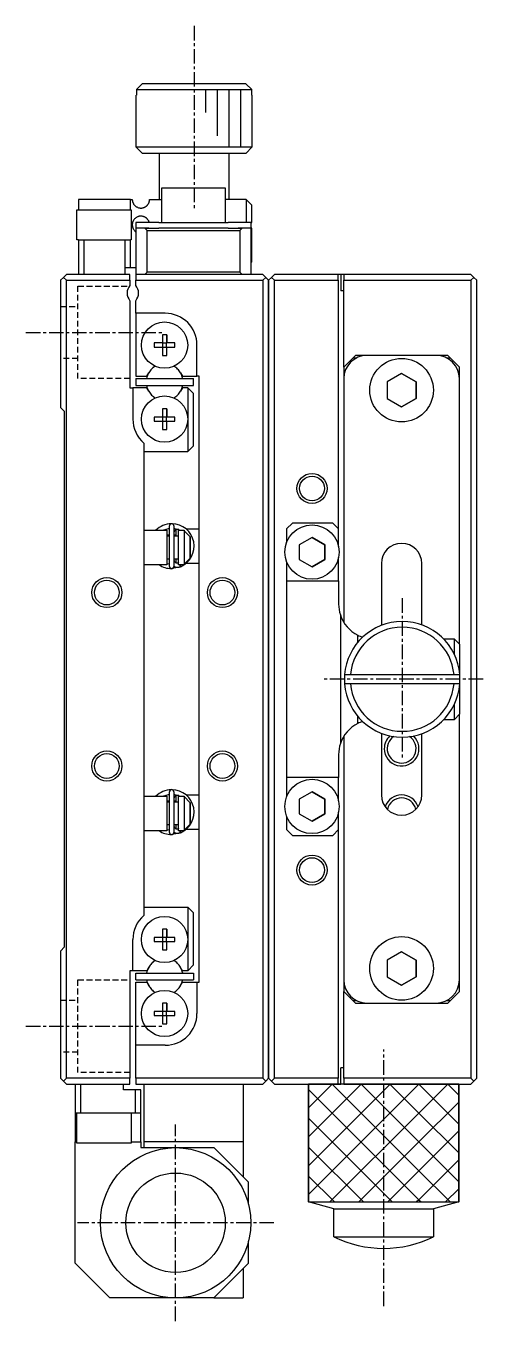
# Model space of a CAD drawing. Extents: x 10 to 479, y 10 to 256.
# Drawn here: x 222 to 261.5, y 90.5 to 202.5 of the extents above; entities that cross this region are included whole.
import ezdxf

# ---------------------------------------------------------------- set-up
doc = ezdxf.new("R2010")
doc.units = 0
doc.linetypes.add('CENTER', pattern=[2, 1.25, -0.25, 0.25, -0.25])
doc.linetypes.add('DASHED', pattern=[0.75, 0.5, -0.25])
doc.layers.get('0').update_dxf_attribs({"linetype": 'CONTINUOUS'})
doc.layers.add('CENTER', color=1, linetype='CENTER')

msp = doc.modelspace()

# ---------------------------------------------------------------- linework, layer by layer
at = {"color": 7, "linetype": 'CONTINUOUS'}
for p, q in [((232.03, 197.5), (231.53, 197)), ((240.99, 197.5), (232.03, 197.5)), ((241.49, 197), (240.99, 197.5)), ((231.53, 196.5), (231.51, 196.5)), ((231.51, 192), (231.51, 196.5)), ((231.53, 197), (241.49, 197)), ((231.53, 197), (231.53, 196.5)), ((241.49, 196.5), (241.49, 197)), ((241.51, 196.5), (241.49, 196.5)), ((241.51, 196.5), (241.51, 192)), ((241.51, 192), (231.51, 192)), ((232.01, 191.5), (231.51, 192)), ((241.51, 192), (241.01, 191.5)), ((232.01, 191.5), (241.01, 191.5)), ((233.51, 187.5), (233.51, 191.5)), ((239.51, 191.5), (239.51, 187.5)), ((233.71, 188.5), (239.21, 188.5)), ((233.71, 185.5), (233.71, 188.5)), ((239.21, 188.5), (239.21, 185.5)), ((231.01, 187.5), (226.51, 187.5)), ((226.51, 187.5), (226.51, 186.6)), ((231.01, 187.5), (231.16, 187.5)), ((231.01, 186.6), (231.01, 187.5)), ((231.16, 187.5), (231.16, 187.49)), ((231.16, 187.49), (231.16, 187.48)), ((231.16, 187.48), (231.16, 187.46)), ((231.16, 187.46), (231.16, 187.45)), ((231.16, 187.45), (231.16, 187.44)), ((231.16, 187.44), (231.16, 187.43)), ((231.16, 187.43), (231.16, 187.42)), ((231.16, 187.42), (231.17, 187.41)), ((231.17, 187.41), (231.17, 187.39)), ((231.17, 187.39), (231.17, 187.37)), ((231.17, 187.37), (231.18, 187.35)), ((231.18, 187.35), (231.18, 187.33)), ((231.18, 187.33), (231.18, 187.31)), ((231.18, 187.31), (231.19, 187.3)), ((231.19, 187.3), (231.19, 187.27)), ((231.19, 187.27), (231.2, 187.25)), ((231.2, 187.25), (231.21, 187.22)), ((231.21, 187.22), (231.23, 187.19)), ((231.23, 187.19), (231.24, 187.17)), ((231.24, 187.17), (231.26, 187.13)), ((231.26, 187.13), (231.28, 187.09)), ((231.28, 187.09), (231.31, 187.05)), ((231.31, 187.05), (231.34, 187.01)), ((232.49, 187.02), (232.5, 187.04)), ((232.5, 187.04), (232.52, 187.07)), ((232.52, 187.07), (232.54, 187.1)), ((232.54, 187.1), (232.55, 187.11)), ((232.55, 187.11), (232.56, 187.13)), ((232.56, 187.13), (232.58, 187.15)), ((232.58, 187.15), (232.59, 187.18)), ((232.59, 187.18), (232.6, 187.21)), ((232.6, 187.21), (232.61, 187.23)), ((232.61, 187.23), (232.62, 187.25)), ((232.62, 187.25), (232.63, 187.28)), ((232.63, 187.31), (232.64, 187.33)), ((232.63, 187.28), (232.63, 187.31)), ((232.64, 187.33), (232.65, 187.36)), ((232.65, 187.4), (232.66, 187.43)), ((232.65, 187.36), (232.65, 187.4)), ((232.66, 187.5), (233.71, 187.5)), ((232.66, 187.47), (232.66, 187.5)), ((232.66, 187.43), (232.66, 187.47)), ((241.01, 187.5), (239.21, 187.5)), ((241.01, 187.5), (241.51, 187)), ((241.01, 187.5), (241.01, 185.5)), ((226.36, 186.6), (231.06, 186.6)), ((226.36, 184), (226.36, 186.6)), ((231.06, 186.6), (231.06, 184)), ((231.34, 187.01), (231.37, 186.98)), ((231.37, 186.98), (231.4, 186.95)), ((231.4, 186.95), (231.44, 186.92)), ((231.44, 186.92), (231.47, 186.89)), ((231.47, 186.89), (231.51, 186.86)), ((231.52, 185.94), (231.47, 185.91)), ((231.51, 186.86), (231.55, 186.84)), ((231.56, 185.96), (231.52, 185.94)), ((231.55, 186.84), (231.6, 186.82)), ((231.61, 185.99), (231.56, 185.96)), ((231.6, 186.82), (231.64, 186.8)), ((231.64, 186), (231.61, 185.99)), ((231.64, 186.8), (231.69, 186.78)), ((231.68, 186.01), (231.64, 186)), ((231.72, 186.03), (231.68, 186.01)), ((231.69, 186.78), (231.74, 186.77)), ((231.76, 186.04), (231.72, 186.03)), ((231.74, 186.77), (231.78, 186.76)), ((231.8, 186.04), (231.76, 186.04)), ((231.78, 186.76), (231.81, 186.76)), ((231.84, 186.05), (231.8, 186.04)), ((231.81, 186.76), (231.85, 186.75)), ((231.89, 186.05), (231.84, 186.05)), ((231.85, 186.75), (231.88, 186.75)), ((231.88, 186.75), (231.91, 186.75)), ((231.93, 186.05), (231.89, 186.05)), ((231.91, 186.75), (231.95, 186.75)), ((231.96, 186.05), (231.93, 186.05)), ((231.95, 186.75), (231.99, 186.75)), ((232, 186.04), (231.96, 186.05)), ((231.99, 186.75), (232.02, 186.76)), ((232.03, 186.04), (232, 186.04)), ((232.02, 186.76), (232.05, 186.76)), ((232.07, 186.03), (232.03, 186.04)), ((232.05, 186.76), (232.09, 186.77)), ((232.11, 186.02), (232.07, 186.03)), ((232.09, 186.77), (232.11, 186.78)), ((232.11, 186.78), (232.14, 186.79)), ((232.14, 186.01), (232.11, 186.02)), ((232.14, 186.79), (232.17, 186.8)), ((232.17, 186), (232.14, 186.01)), ((232.17, 186.8), (232.2, 186.81)), ((232.2, 185.99), (232.17, 186)), ((232.2, 186.81), (232.22, 186.82)), ((232.23, 185.98), (232.2, 185.99)), ((232.22, 186.82), (232.25, 186.83)), ((232.25, 185.97), (232.23, 185.98)), ((232.25, 186.83), (232.28, 186.85)), ((232.28, 185.95), (232.25, 185.97)), ((232.28, 186.85), (232.31, 186.86)), ((232.31, 185.93), (232.28, 185.95)), ((232.31, 186.86), (232.33, 186.88)), ((232.34, 185.91), (232.31, 185.93)), ((232.33, 186.88), (232.36, 186.9)), ((232.36, 186.9), (232.39, 186.92)), ((232.39, 186.92), (232.41, 186.94)), ((232.41, 186.94), (232.43, 186.96)), ((232.43, 186.96), (232.45, 186.98)), ((232.45, 186.98), (232.47, 187)), ((232.47, 187), (232.49, 187.02)), ((241.51, 185.5), (241.51, 187)), ((231.17, 185.4), (231.16, 185.38)), ((231.16, 185.38), (231.16, 185.37)), ((231.16, 185.37), (231.16, 185.36)), ((231.16, 185.36), (231.16, 185.35)), ((231.16, 185.35), (231.16, 185.34)), ((231.16, 185.34), (231.16, 185.32)), ((231.16, 185.32), (231.16, 185.31)), ((231.16, 185.31), (231.16, 185.3)), ((231.16, 185.3), (231.16, 185.29)), ((231.16, 185.29), (231.16, 185.28)), ((231.16, 185.28), (231.16, 185.26)), ((231.16, 185.26), (231.16, 185.25)), ((231.16, 185.25), (231.16, 185.24)), ((231.16, 185.24), (231.16, 185.22)), ((231.16, 185.22), (231.17, 185.21)), ((231.18, 185.45), (231.17, 185.44)), ((231.17, 185.44), (231.17, 185.43)), ((231.17, 185.43), (231.17, 185.41)), ((231.17, 185.41), (231.17, 185.4)), ((231.17, 185.21), (231.17, 185.2)), ((231.17, 185.2), (231.17, 185.18)), ((231.17, 185.18), (231.17, 185.16)), ((231.17, 185.16), (231.18, 185.14)), ((231.19, 185.5), (231.18, 185.48)), ((231.18, 185.48), (231.18, 185.47)), ((231.18, 185.47), (231.18, 185.45)), ((231.18, 185.14), (231.18, 185.12)), ((231.18, 185.12), (231.19, 185.1)), ((231.2, 185.55), (231.19, 185.52)), ((231.19, 185.52), (231.19, 185.5)), ((231.19, 185.1), (231.19, 185.09)), ((231.19, 185.09), (231.2, 185.06)), ((231.21, 185.57), (231.2, 185.55)), ((231.2, 185.06), (231.21, 185.04)), ((231.22, 185.59), (231.21, 185.57)), ((231.21, 185.04), (231.22, 185.01)), ((231.23, 185.61), (231.22, 185.59)), ((231.22, 185.01), (231.23, 184.99)), ((231.24, 185.64), (231.23, 185.61)), ((231.23, 184.99), (231.24, 184.96)), ((231.26, 185.67), (231.24, 185.64)), ((231.24, 184.96), (231.25, 184.94)), ((231.25, 184.94), (231.27, 184.91)), ((231.28, 185.7), (231.26, 185.67)), ((231.27, 184.91), (231.29, 184.88)), ((231.3, 185.73), (231.28, 185.7)), ((231.29, 184.88), (231.32, 184.84)), ((231.33, 185.77), (231.3, 185.73)), ((231.32, 184.84), (231.35, 184.8)), ((231.36, 185.81), (231.33, 185.77)), ((231.4, 185.85), (231.36, 185.81)), ((231.43, 185.88), (231.4, 185.85)), ((231.47, 185.91), (231.43, 185.88)), ((231.46, 185.5), (231.46, 185)), ((233.46, 185.5), (231.46, 185.5)), ((232.26, 185), (231.46, 185)), ((231.46, 185), (231.46, 181)), ((232.26, 185), (232.46, 184.8)), ((232.26, 185), (232.6, 185)), ((232.59, 185), (232.26, 185)), ((232.37, 185.89), (232.34, 185.91)), ((232.39, 185.88), (232.37, 185.89)), ((232.41, 185.86), (232.39, 185.88)), ((232.43, 185.84), (232.41, 185.86)), ((232.44, 185.83), (232.43, 185.84)), ((232.47, 185.8), (232.44, 185.83)), ((232.46, 181.2), (232.46, 184.8)), ((232.46, 184.8), (240.46, 184.8)), ((232.49, 185.77), (232.47, 185.8)), ((232.51, 185.75), (232.49, 185.77)), ((232.52, 185.73), (232.51, 185.75)), ((232.54, 185.71), (232.52, 185.73)), ((232.55, 185.69), (232.54, 185.71)), ((232.56, 185.67), (232.55, 185.69)), ((232.58, 185.64), (232.56, 185.67)), ((232.59, 185.62), (232.58, 185.64)), ((232.6, 185.6), (232.59, 185.62)), ((232.61, 185.58), (232.6, 185.6)), ((232.6, 185), (233.46, 185)), ((232.62, 185.55), (232.61, 185.58)), ((232.62, 185.53), (232.62, 185.55)), ((232.63, 185.5), (232.62, 185.53)), ((233.46, 185.5), (239.46, 185.5)), ((239.46, 185), (233.46, 185)), ((241.46, 185.5), (239.46, 185.5)), ((239.46, 185), (240.33, 185)), ((240.66, 185), (240.33, 185)), ((240.33, 185), (240.66, 185)), ((240.46, 184.8), (240.66, 185)), ((240.46, 184.8), (240.46, 181.2)), ((241.46, 185), (240.66, 185)), ((241.46, 185), (241.46, 185.5)), ((241.46, 185.5), (241.51, 185.5)), ((241.46, 181), (241.46, 185)), ((241.51, 185), (241.46, 185)), ((241.51, 182.1), (241.51, 185)), ((226.51, 184), (226.36, 184)), ((226.51, 184), (227.01, 184)), ((226.51, 184), (226.51, 181)), ((227.01, 181), (227.01, 184)), ((227.01, 184), (230.51, 184)), ((230.51, 184), (230.51, 181.6)), ((230.51, 184), (231.01, 184)), ((231.06, 184), (231.01, 184)), ((231.01, 181.6), (231.01, 184)), ((231.35, 184.8), (231.39, 184.76)), ((231.39, 184.76), (231.42, 184.73)), ((231.42, 184.73), (231.46, 184.7)), ((230.51, 181.6), (230.51, 181)), ((230.51, 181.6), (231.01, 181.6)), ((231.01, 181.6), (231.46, 181.6)), ((241.51, 182.1), (241.46, 182.05)), ((224.96, 180.5), (225.21, 180.75)), ((224.96, 180.5), (224.96, 169.5)), ((225.46, 181), (225.21, 180.75)), ((225.21, 180.75), (225.46, 180.5)), ((230.96, 181), (225.46, 181)), ((225.46, 180.5), (230.96, 180.5)), ((225.46, 111.5), (225.46, 180.5)), ((230.96, 180.5), (230.96, 181)), ((230.96, 180.5), (230.96, 180.06)), ((242.46, 181), (231.46, 181)), ((231.46, 181), (231.46, 180.5)), ((231.46, 180.5), (242.46, 180.5)), ((231.46, 180.06), (231.46, 180.5)), ((232.46, 181.2), (232.26, 181)), ((240.46, 181.2), (232.46, 181.2)), ((240.66, 181), (240.46, 181.2)), ((242.71, 180.75), (242.46, 181)), ((242.46, 180.5), (242.71, 180.75)), ((242.46, 180.5), (242.46, 111.5)), ((242.71, 180.75), (242.96, 180.5)), ((243.21, 180.75), (242.96, 180.5)), ((242.96, 111.5), (242.96, 180.5)), ((242.96, 180.5), (242.96, 111.5)), ((243.46, 181), (243.21, 180.75)), ((243.21, 180.75), (243.46, 180.5)), ((248.96, 181), (243.46, 181)), ((243.46, 180.5), (248.96, 180.5)), ((243.46, 111.5), (243.46, 180.5)), ((248.96, 180.5), (248.96, 181)), ((249.21, 181), (248.96, 181)), ((248.96, 180.5), (248.96, 159.05)), ((249.21, 181), (249.21, 179.6)), ((249.46, 181), (249.21, 181)), ((260.46, 181), (249.46, 181)), ((249.46, 181), (249.46, 180.5)), ((249.46, 180.5), (260.46, 180.5)), ((249.46, 173), (249.46, 180.5)), ((260.71, 180.75), (260.46, 181)), ((260.46, 180.5), (260.71, 180.75)), ((260.46, 180.5), (260.46, 111.5)), ((260.96, 180.5), (260.71, 180.75)), ((260.96, 111.5), (260.96, 180.5)), ((249.46, 179.6), (249.21, 179.6)), ((230.96, 178.74), (230.96, 171.2)), ((231.46, 177.65), (231.46, 178.74)), ((234.01, 177.65), (231.46, 177.65)), ((231.46, 177.65), (231.46, 172.2)), ((233.07, 175.08), (233.07, 174.72)), ((233.78, 175.08), (233.07, 175.08)), ((233.07, 174.72), (233.78, 174.72)), ((233.78, 175.79), (233.78, 175.08)), ((234.14, 175.79), (233.78, 175.79)), ((233.79, 175.07), (233.78, 175.08)), ((233.79, 174.73), (233.78, 174.72)), ((233.78, 174.72), (233.78, 174.01)), ((233.79, 175.07), (233.79, 174.73)), ((234.13, 175.07), (233.79, 175.07)), ((233.79, 174.73), (234.13, 174.73)), ((234.13, 175.07), (234.14, 175.08)), ((234.13, 174.73), (234.13, 175.07)), ((234.13, 174.73), (234.14, 174.72)), ((234.14, 175.08), (234.14, 175.79)), ((234.14, 175.79), (234.14, 175.08)), ((234.85, 175.08), (234.14, 175.08)), ((234.14, 174.72), (234.85, 174.72)), ((234.14, 174.01), (234.14, 174.72)), ((234.14, 174.01), (234.14, 174.72)), ((234.85, 174.72), (234.85, 175.08)), ((236.76, 172.2), (236.76, 174.9)), ((233.78, 174.01), (234.14, 174.01)), ((249.46, 173), (250.26, 173.8)), ((250.46, 174), (250.26, 173.8)), ((250.26, 173.8), (250.59, 173.8)), ((251.46, 174), (250.46, 174)), ((257.46, 174), (251.46, 174)), ((258.46, 174), (257.46, 174)), ((258.33, 173.8), (258.66, 173.8)), ((258.66, 173.8), (258.46, 174)), ((258.66, 173.8), (259.46, 173)), ((232.42, 172.2), (232.58, 172.49)), ((235.33, 172.49), (235.5, 172.2)), ((249.46, 173), (249.46, 172)), ((259.46, 172), (259.46, 173)), ((231.46, 172.2), (232.42, 172.2)), ((231.46, 172), (236.46, 172)), ((231.46, 172), (231.46, 171.4)), ((231.46, 171.4), (236.46, 171.4)), ((235.5, 172.2), (236.76, 172.2)), ((236.46, 171.4), (236.46, 172)), ((236.96, 172.2), (236.76, 172.2)), ((236.96, 119.8), (236.96, 172.2)), ((249.46, 172), (249.46, 150.92)), ((254.46, 172.44), (253.21, 171.72)), ((253.21, 171.72), (253.21, 170.28)), ((255.71, 171.72), (254.46, 172.44)), ((254.46, 172.44), (255.71, 171.72)), ((255.71, 170.28), (255.71, 171.72)), ((255.71, 171.72), (255.71, 170.28)), ((259.46, 149.05), (259.46, 172)), ((230.96, 171.2), (231.21, 171.2)), ((231.21, 171.2), (231.21, 168.5)), ((232.42, 171.2), (231.21, 171.2)), ((232.58, 170.91), (232.42, 171.2)), ((235.5, 171.2), (235.33, 170.91)), ((235.96, 171.2), (235.5, 171.2)), ((235.96, 171.2), (235.96, 168.5)), ((236.46, 170.7), (235.96, 171.2)), ((236.46, 166.2), (236.46, 170.7)), ((253.21, 170.28), (254.46, 169.56)), ((254.46, 169.56), (255.71, 170.28)), ((255.71, 170.28), (254.46, 169.56)), ((225.31, 169.15), (224.96, 169.5)), ((225.31, 122.85), (225.31, 169.15)), ((233.78, 169.39), (233.78, 168.68)), ((234.14, 169.39), (233.78, 169.39)), ((234.14, 168.68), (234.14, 169.39)), ((234.14, 169.39), (234.14, 168.68)), ((233.07, 168.68), (233.07, 168.32)), ((233.78, 168.68), (233.07, 168.68)), ((233.07, 168.32), (233.78, 168.32)), ((233.79, 168.67), (233.78, 168.68)), ((233.79, 168.33), (233.78, 168.32)), ((233.78, 168.32), (233.78, 167.61)), ((233.79, 168.67), (233.79, 168.33)), ((234.13, 168.67), (233.79, 168.67)), ((233.79, 168.33), (234.13, 168.33)), ((234.13, 168.67), (234.14, 168.68)), ((234.13, 168.33), (234.13, 168.67)), ((234.13, 168.33), (234.14, 168.32)), ((234.85, 168.68), (234.14, 168.68)), ((234.14, 168.32), (234.85, 168.32)), ((234.14, 167.61), (234.14, 168.32)), ((234.14, 167.61), (234.14, 168.32)), ((234.85, 168.32), (234.85, 168.68)), ((235.96, 168.5), (235.96, 165.7)), ((233.78, 167.61), (234.14, 167.61)), ((232.16, 166.42), (232.16, 158.47)), ((235.96, 165.7), (236.46, 166.2)), ((232.16, 165.7), (235.96, 165.7)), ((234.37, 159.05), (233.87, 158.9)), ((234.37, 155.76), (234.37, 159.26)), ((234.76, 159.26), (234.76, 155.76)), ((235.26, 158.9), (234.76, 159.05)), ((235.28, 159.32), (235.33, 159.3)), ((235.33, 159.3), (235.35, 159.29)), ((235.34, 159.29), (235.34, 159.29)), ((245.01, 159.5), (244.51, 159)), ((248.51, 159.5), (245.01, 159.5)), ((249.01, 159), (248.51, 159.5)), ((232.16, 158.9), (234.16, 158.9)), ((232.16, 158.47), (232.16, 156.32)), ((233.96, 158.94), (233.96, 158.9)), ((234.16, 158.9), (234.16, 158.4)), ((234.16, 158.9), (234.16, 155.9)), ((234.16, 158.5), (234.37, 158.5)), ((234.16, 158.4), (234.16, 156.4)), ((234.16, 158.4), (234.37, 158.4)), ((234.16, 158.4), (234.16, 156.4)), ((234.77, 158.71), (234.76, 158.7)), ((234.76, 158.7), (234.76, 158.68)), ((234.76, 158.68), (234.76, 158.67)), ((234.76, 158.67), (234.76, 158.66)), ((234.76, 158.5), (234.96, 158.5)), ((234.76, 158.4), (235.16, 158.4)), ((234.78, 158.75), (234.77, 158.74)), ((234.77, 158.74), (234.77, 158.72)), ((234.77, 158.72), (234.77, 158.71)), ((234.79, 158.78), (234.78, 158.77)), ((234.78, 158.77), (234.78, 158.75)), ((234.8, 158.81), (234.79, 158.8)), ((234.79, 158.8), (234.79, 158.78)), ((234.81, 158.82), (234.8, 158.81)), ((234.82, 158.83), (234.81, 158.82)), ((234.83, 158.85), (234.82, 158.83)), ((234.85, 158.87), (234.83, 158.86)), ((234.83, 158.86), (234.83, 158.85)), ((234.86, 158.88), (234.85, 158.87)), ((234.87, 158.89), (234.86, 158.88)), ((234.88, 158.9), (234.87, 158.89)), ((234.89, 158.91), (234.88, 158.9)), ((234.9, 158.92), (234.89, 158.91)), ((234.92, 158.93), (234.9, 158.92)), ((234.93, 158.93), (234.92, 158.93)), ((234.94, 158.94), (234.93, 158.93)), ((234.96, 158.94), (234.94, 158.94)), ((234.96, 158.4), (234.96, 158.95)), ((234.97, 158.95), (234.96, 158.94)), ((234.99, 158.95), (234.97, 158.95)), ((235, 158.96), (234.99, 158.95)), ((235.02, 158.96), (235, 158.96)), ((235.03, 158.96), (235.02, 158.96)), ((235.05, 158.96), (235.03, 158.96)), ((235.06, 158.96), (235.05, 158.96)), ((235.08, 158.96), (235.06, 158.96)), ((235.09, 158.96), (235.08, 158.96)), ((235.11, 158.96), (235.09, 158.96)), ((235.12, 158.96), (235.11, 158.96)), ((235.13, 158.95), (235.12, 158.96)), ((235.15, 158.95), (235.13, 158.95)), ((235.16, 158.95), (235.15, 158.95)), ((235.18, 158.94), (235.16, 158.95)), ((235.16, 158.9), (235.66, 158.9)), ((235.16, 155.9), (235.16, 158.9)), ((235.18, 158.94), (235.18, 158.94)), ((235.66, 158.9), (235.66, 158.85)), ((235.66, 158.85), (235.66, 155.95)), ((236.16, 158.32), (235.66, 158.85)), ((235.81, 159), (236.96, 159)), ((236.16, 156.48), (236.16, 158.32)), ((236.16, 158.32), (236.16, 156.48)), ((244.51, 159), (244.51, 157.83)), ((246.71, 158.27), (245.61, 157.64)), ((247.81, 157.64), (246.71, 158.27)), ((246.71, 158.27), (247.81, 157.64)), ((249.01, 157.48), (249.01, 159)), ((245.61, 157.64), (245.61, 156.36)), ((247.81, 156.36), (247.81, 157.64)), ((247.81, 157.64), (247.81, 156.36)), ((232.16, 156.32), (232.16, 135.47)), ((234.16, 155.9), (232.16, 155.9)), ((234.16, 156.4), (234.16, 155.9)), ((234.37, 156.4), (234.16, 156.4)), ((234.16, 156.01), (234.37, 155.97)), ((235.28, 155.7), (234.59, 155.57)), ((235.16, 156.4), (234.76, 156.4)), ((234.76, 156.36), (234.76, 156.35)), ((234.76, 156.35), (234.76, 156.33)), ((234.76, 156.33), (234.76, 156.32)), ((234.76, 156.32), (234.77, 156.3)), ((234.77, 155.73), (234.76, 155.74)), ((234.77, 156.3), (234.77, 156.29)), ((234.77, 156.29), (234.77, 156.27)), ((234.77, 156.27), (234.78, 156.26)), ((234.8, 155.72), (234.77, 155.73)), ((234.78, 156.26), (234.78, 156.25)), ((234.78, 156.25), (234.79, 156.23)), ((234.79, 156.23), (234.8, 156.22)), ((234.8, 156.22), (234.8, 156.2)), ((234.8, 156.2), (234.81, 156.19)), ((234.83, 155.71), (234.8, 155.72)), ((234.81, 156.19), (234.82, 156.18)), ((234.82, 156.18), (234.83, 156.17)), ((234.83, 156.17), (234.84, 156.16)), ((234.86, 155.7), (234.83, 155.71)), ((234.84, 156.16), (234.85, 156.15)), ((234.85, 156.15), (234.86, 156.14)), ((234.86, 156.14), (234.87, 156.13)), ((234.9, 155.69), (234.86, 155.7)), ((234.87, 156.13), (234.88, 156.12)), ((234.88, 156.12), (234.9, 156.11)), ((234.9, 156.11), (234.91, 156.1)), ((234.93, 155.68), (234.9, 155.69)), ((234.91, 156.1), (234.92, 156.09)), ((234.92, 156.09), (234.94, 156.08)), ((234.94, 156.08), (234.95, 156.08)), ((234.95, 156.08), (234.96, 156.07)), ((234.96, 156.07), (234.96, 156.4)), ((234.96, 156.07), (234.98, 156.07)), ((234.98, 156.07), (234.99, 156.06)), ((234.99, 156.06), (235.01, 156.06)), ((235.01, 156.06), (235.02, 156.06)), ((235.02, 156.06), (235.04, 156.06)), ((235.04, 156.06), (235.05, 156.06)), ((235.05, 156.06), (235.07, 156.06)), ((235.07, 156.06), (235.08, 156.06)), ((235.08, 156.06), (235.1, 156.06)), ((235.1, 156.06), (235.11, 156.06)), ((235.11, 156.06), (235.13, 156.06)), ((235.13, 156.06), (235.14, 156.07)), ((235.14, 156.07), (235.16, 156.07)), ((235.16, 156.07), (235.16, 156.07)), ((235.66, 155.9), (235.16, 155.9)), ((235.17, 156.08), (235.19, 156.09)), ((235.2, 155.68), (235.17, 155.67)), ((235.24, 155.69), (235.2, 155.68)), ((235.27, 155.7), (235.24, 155.69)), ((235.3, 155.71), (235.27, 155.7)), ((235.28, 155.9), (235.29, 155.89)), ((235.34, 155.73), (235.29, 155.9)), ((235.29, 155.89), (235.29, 155.87)), ((235.29, 155.87), (235.3, 155.86)), ((235.3, 155.86), (235.31, 155.84)), ((235.33, 155.72), (235.3, 155.71)), ((235.31, 155.84), (235.31, 155.83)), ((235.31, 155.83), (235.31, 155.82)), ((235.31, 155.82), (235.32, 155.8)), ((235.32, 155.8), (235.32, 155.79)), ((235.32, 155.79), (235.33, 155.78)), ((235.33, 155.78), (235.33, 155.77)), ((235.33, 155.77), (235.33, 155.76)), ((235.33, 155.76), (235.33, 155.75)), ((235.33, 155.75), (235.33, 155.74)), ((235.36, 155.74), (235.33, 155.72)), ((235.33, 155.74), (235.33, 155.74)), ((235.33, 155.74), (235.33, 155.73)), ((235.33, 155.73), (235.33, 155.73)), ((235.33, 155.73), (235.33, 155.72)), ((235.33, 155.73), (235.33, 155.73)), ((235.66, 155.95), (236.16, 156.48)), ((235.66, 155.95), (235.66, 155.9)), ((236.96, 156), (235.79, 156)), ((244.51, 156.17), (244.51, 154.5)), ((245.61, 156.36), (246.71, 155.73)), ((246.71, 155.73), (247.81, 156.36)), ((247.81, 156.36), (246.71, 155.73)), ((249.01, 154.5), (249.01, 156.52)), ((252.71, 156), (252.71, 150.66)), ((256.21, 150.7), (256.21, 156)), ((234.96, 155.67), (234.93, 155.68)), ((235, 155.67), (234.96, 155.67)), ((235.03, 155.67), (235, 155.67)), ((235.07, 155.67), (235.03, 155.67)), ((235.1, 155.67), (235.07, 155.67)), ((235.14, 155.67), (235.1, 155.67)), ((235.17, 155.67), (235.14, 155.67)), ((244.51, 154.5), (244.51, 137.5)), ((244.51, 154.5), (249.01, 154.5)), ((249.01, 154.5), (249.01, 152.5)), ((249.16, 151.56), (249.16, 140.44)), ((250.66, 149.19), (250.66, 149.82)), ((258.08, 149.5), (259.01, 149.5)), ((259.51, 149), (259.01, 149.5)), ((259.01, 149.5), (259.01, 148.18)), ((259.51, 146), (259.51, 149)), ((249.53, 146.4), (250.03, 146.4)), ((250.03, 145.6), (249.53, 145.6)), ((250.03, 146.4), (258.99, 146.4)), ((258.99, 145.6), (250.03, 145.6)), ((258.99, 146.4), (259.49, 146.4)), ((259.49, 145.6), (258.99, 145.6)), ((259.51, 143), (259.51, 146)), ((259.01, 143.82), (259.01, 142.5)), ((250.66, 142.18), (250.66, 142.81)), ((259.01, 142.5), (258.08, 142.5)), ((259.01, 142.5), (259.51, 143)), ((259.46, 120), (259.46, 142.95)), ((252.71, 141.34), (252.71, 136)), ((256.21, 136), (256.21, 141.3)), ((249.46, 141.08), (249.46, 120)), ((249.01, 139.5), (249.01, 137.5)), ((249.01, 137.5), (244.51, 137.5)), ((244.51, 137.5), (244.51, 135.83)), ((249.01, 135.48), (249.01, 137.5)), ((232.16, 135.9), (234.16, 135.9)), ((234.37, 136.05), (233.87, 135.9)), ((233.96, 135.94), (233.96, 135.9)), ((234.16, 135.9), (234.16, 135.4)), ((234.16, 135.9), (234.16, 132.9)), ((234.37, 132.76), (234.37, 136.26)), ((234.76, 136.26), (234.76, 132.76)), ((235.26, 135.9), (234.76, 136.05)), ((234.77, 135.71), (234.76, 135.7)), ((234.76, 135.7), (234.76, 135.68)), ((234.76, 135.68), (234.76, 135.67)), ((234.76, 135.67), (234.76, 135.66)), ((234.78, 135.75), (234.77, 135.74)), ((234.77, 135.74), (234.77, 135.72)), ((234.77, 135.72), (234.77, 135.71)), ((234.79, 135.78), (234.78, 135.77)), ((234.78, 135.77), (234.78, 135.75)), ((234.8, 135.81), (234.79, 135.8)), ((234.79, 135.8), (234.79, 135.78)), ((234.81, 135.82), (234.8, 135.81)), ((234.82, 135.83), (234.81, 135.82)), ((234.83, 135.85), (234.82, 135.83)), ((234.85, 135.87), (234.83, 135.86)), ((234.83, 135.86), (234.83, 135.85)), ((234.86, 135.88), (234.85, 135.87)), ((234.87, 135.89), (234.86, 135.88)), ((234.88, 135.9), (234.87, 135.89)), ((234.89, 135.91), (234.88, 135.9)), ((234.9, 135.92), (234.89, 135.91)), ((234.92, 135.93), (234.9, 135.92)), ((234.93, 135.93), (234.92, 135.93)), ((234.94, 135.94), (234.93, 135.93)), ((234.96, 135.94), (234.94, 135.94)), ((234.96, 135.4), (234.96, 135.95)), ((234.97, 135.95), (234.96, 135.94)), ((234.99, 135.95), (234.97, 135.95)), ((235, 135.96), (234.99, 135.95)), ((235.02, 135.96), (235, 135.96)), ((235.03, 135.96), (235.02, 135.96)), ((235.05, 135.96), (235.03, 135.96)), ((235.06, 135.96), (235.05, 135.96)), ((235.08, 135.96), (235.06, 135.96)), ((235.09, 135.96), (235.08, 135.96)), ((235.11, 135.96), (235.09, 135.96)), ((235.12, 135.96), (235.11, 135.96)), ((235.13, 135.95), (235.12, 135.96)), ((235.15, 135.95), (235.13, 135.95)), ((235.16, 135.95), (235.15, 135.95)), ((235.18, 135.94), (235.16, 135.95)), ((235.16, 135.9), (235.66, 135.9)), ((235.16, 132.9), (235.16, 135.9)), ((235.18, 135.94), (235.18, 135.94)), ((235.28, 136.32), (235.33, 136.3)), ((235.33, 136.3), (235.35, 136.29)), ((235.34, 136.29), (235.34, 136.29)), ((235.66, 135.9), (235.66, 135.85)), ((235.66, 135.85), (235.66, 132.95)), ((236.16, 135.32), (235.66, 135.85)), ((235.81, 136), (236.96, 136)), ((246.71, 136.27), (245.61, 135.64)), ((245.61, 135.64), (245.61, 134.36)), ((247.81, 135.64), (246.71, 136.27)), ((246.71, 136.27), (247.81, 135.64)), ((247.81, 134.36), (247.81, 135.64)), ((247.81, 135.64), (247.81, 134.36)), ((232.16, 135.47), (232.16, 133.32)), ((234.16, 135.5), (234.37, 135.5)), ((234.16, 135.4), (234.16, 133.4)), ((234.16, 135.4), (234.37, 135.4)), ((234.16, 135.4), (234.16, 133.4)), ((234.76, 135.5), (234.96, 135.5)), ((234.76, 135.4), (235.16, 135.4)), ((236.16, 133.48), (236.16, 135.32)), ((236.16, 135.32), (236.16, 133.48)), ((249.01, 133), (249.01, 134.52)), ((232.16, 133.32), (232.16, 125.58)), ((234.16, 133.4), (234.16, 132.9)), ((234.37, 133.4), (234.16, 133.4)), ((235.16, 133.4), (234.76, 133.4)), ((234.76, 133.36), (234.76, 133.35)), ((234.76, 133.35), (234.76, 133.33)), ((234.76, 133.33), (234.76, 133.32)), ((234.76, 133.32), (234.77, 133.3)), ((234.77, 133.3), (234.77, 133.29)), ((234.77, 133.29), (234.77, 133.27)), ((234.96, 133.07), (234.96, 133.4)), ((235.66, 132.95), (236.16, 133.48)), ((244.51, 134.17), (244.51, 133)), ((245.61, 134.36), (246.71, 133.73)), ((246.71, 133.73), (247.81, 134.36)), ((247.81, 134.36), (246.71, 133.73)), ((234.16, 132.9), (232.16, 132.9)), ((234.16, 133.01), (234.37, 132.97)), ((235.28, 132.7), (234.59, 132.57)), ((234.77, 132.73), (234.76, 132.74)), ((234.77, 133.27), (234.78, 133.26)), ((234.8, 132.72), (234.77, 132.73)), ((234.78, 133.26), (234.78, 133.25)), ((234.78, 133.25), (234.79, 133.23)), ((234.79, 133.23), (234.8, 133.22)), ((234.8, 133.22), (234.8, 133.2)), ((234.8, 133.2), (234.81, 133.19)), ((234.83, 132.71), (234.8, 132.72)), ((234.81, 133.19), (234.82, 133.18)), ((234.82, 133.18), (234.83, 133.17)), ((234.83, 133.17), (234.84, 133.16)), ((234.86, 132.7), (234.83, 132.71)), ((234.84, 133.16), (234.85, 133.15)), ((234.85, 133.15), (234.86, 133.14)), ((234.86, 133.14), (234.87, 133.13)), ((234.9, 132.69), (234.86, 132.7)), ((234.87, 133.13), (234.88, 133.12)), ((234.88, 133.12), (234.9, 133.11)), ((234.9, 133.11), (234.91, 133.1)), ((234.93, 132.68), (234.9, 132.69)), ((234.91, 133.1), (234.92, 133.09)), ((234.92, 133.09), (234.94, 133.08)), ((234.96, 132.67), (234.93, 132.68)), ((234.94, 133.08), (234.95, 133.08)), ((234.95, 133.08), (234.96, 133.07)), ((234.96, 133.07), (234.98, 133.07)), ((235, 132.67), (234.96, 132.67)), ((234.98, 133.07), (234.99, 133.06)), ((234.99, 133.06), (235.01, 133.06)), ((235.03, 132.67), (235, 132.67)), ((235.01, 133.06), (235.02, 133.06)), ((235.02, 133.06), (235.04, 133.06)), ((235.07, 132.67), (235.03, 132.67)), ((235.04, 133.06), (235.05, 133.06)), ((235.05, 133.06), (235.07, 133.06)), ((235.07, 133.06), (235.08, 133.06)), ((235.1, 132.67), (235.07, 132.67)), ((235.08, 133.06), (235.1, 133.06)), ((235.1, 133.06), (235.11, 133.06)), ((235.14, 132.67), (235.1, 132.67)), ((235.11, 133.06), (235.13, 133.06)), ((235.13, 133.06), (235.14, 133.07)), ((235.14, 133.07), (235.16, 133.07)), ((235.17, 132.67), (235.14, 132.67)), ((235.16, 133.07), (235.16, 133.07)), ((235.66, 132.9), (235.16, 132.9)), ((235.2, 132.68), (235.17, 132.67)), ((235.18, 133.08), (235.19, 133.09)), ((235.24, 132.69), (235.2, 132.68)), ((235.27, 132.7), (235.24, 132.69)), ((235.3, 132.71), (235.27, 132.7)), ((235.28, 132.9), (235.29, 132.89)), ((235.34, 132.73), (235.29, 132.9)), ((235.29, 132.89), (235.29, 132.87)), ((235.29, 132.87), (235.3, 132.86)), ((235.3, 132.86), (235.31, 132.84)), ((235.33, 132.72), (235.3, 132.71)), ((235.31, 132.84), (235.31, 132.83)), ((235.31, 132.83), (235.31, 132.82)), ((235.31, 132.82), (235.32, 132.8)), ((235.32, 132.8), (235.32, 132.79)), ((235.32, 132.79), (235.33, 132.78)), ((235.33, 132.78), (235.33, 132.77)), ((235.33, 132.77), (235.33, 132.76)), ((235.33, 132.76), (235.33, 132.75)), ((235.33, 132.75), (235.33, 132.74)), ((235.33, 132.74), (235.33, 132.74)), ((235.33, 132.74), (235.33, 132.73)), ((235.33, 132.73), (235.33, 132.73)), ((235.33, 132.73), (235.33, 132.72)), ((235.33, 132.73), (235.33, 132.73)), ((235.36, 132.74), (235.34, 132.73)), ((235.66, 132.95), (235.66, 132.9)), ((236.96, 133), (235.79, 133)), ((244.51, 133), (245.01, 132.5)), ((245.01, 132.5), (248.51, 132.5)), ((248.51, 132.5), (249.01, 133)), ((248.96, 132.95), (248.96, 111.5)), ((232.16, 126.3), (235.96, 126.3)), ((235.96, 126.3), (235.96, 123.5)), ((236.46, 125.8), (235.96, 126.3)), ((236.46, 121.3), (236.46, 125.8)), ((233.78, 124.39), (233.78, 123.68)), ((234.14, 124.39), (233.78, 124.39)), ((234.14, 123.68), (234.14, 124.39)), ((234.14, 124.39), (234.14, 123.68)), ((231.21, 120.8), (231.21, 123.5)), ((233.07, 123.68), (233.07, 123.32)), ((233.78, 123.68), (233.07, 123.68)), ((233.07, 123.32), (233.78, 123.32)), ((233.79, 123.67), (233.78, 123.68)), ((233.79, 123.33), (233.78, 123.32)), ((233.78, 123.32), (233.78, 122.61)), ((233.79, 123.67), (233.79, 123.33)), ((234.13, 123.67), (233.79, 123.67)), ((233.79, 123.33), (234.13, 123.33)), ((234.13, 123.67), (234.14, 123.68)), ((234.13, 123.33), (234.13, 123.67)), ((234.13, 123.33), (234.14, 123.32)), ((234.85, 123.68), (234.14, 123.68)), ((234.14, 123.32), (234.85, 123.32)), ((234.14, 122.61), (234.14, 123.32)), ((234.14, 122.61), (234.14, 123.32)), ((234.85, 123.32), (234.85, 123.68)), ((235.96, 123.5), (235.96, 120.8)), ((224.96, 122.5), (225.31, 122.85)), ((224.96, 122.5), (224.96, 111.5)), ((233.78, 122.61), (234.14, 122.61)), ((254.46, 122.44), (253.21, 121.72)), ((255.71, 121.72), (254.46, 122.44)), ((254.46, 122.44), (255.71, 121.72)), ((232.58, 121.09), (232.42, 120.8)), ((235.5, 120.8), (235.33, 121.09)), ((235.96, 120.8), (236.46, 121.3)), ((253.21, 121.72), (253.21, 120.28)), ((255.71, 120.28), (255.71, 121.72)), ((255.71, 121.72), (255.71, 120.28)), ((230.96, 120.8), (230.96, 111.5)), ((231.21, 120.8), (230.96, 120.8)), ((232.42, 120.8), (231.21, 120.8)), ((231.46, 120), (231.46, 120.6)), ((231.46, 120.6), (236.46, 120.6)), ((231.46, 120), (236.46, 120)), ((235.96, 120.8), (235.5, 120.8)), ((236.46, 120.6), (236.46, 120)), ((249.46, 120), (249.46, 119)), ((253.21, 120.28), (254.46, 119.56)), ((254.46, 119.56), (255.71, 120.28)), ((255.71, 120.28), (254.46, 119.56)), ((259.46, 119), (259.46, 120)), ((231.46, 119.8), (232.42, 119.8)), ((231.46, 114.35), (231.46, 119.8)), ((232.42, 119.8), (232.58, 119.51)), ((235.33, 119.51), (235.5, 119.8)), ((235.5, 119.8), (236.76, 119.8)), ((236.76, 119.8), (236.96, 119.8)), ((236.76, 119.8), (236.76, 117.1)), ((250.26, 118.2), (249.46, 119)), ((249.46, 111.5), (249.46, 119)), ((259.46, 119), (258.66, 118.2)), ((233.78, 117.99), (233.78, 117.28)), ((234.14, 117.99), (233.78, 117.99)), ((234.14, 117.28), (234.14, 117.99)), ((234.14, 117.99), (234.14, 117.28)), ((250.59, 118.2), (250.26, 118.2)), ((250.26, 118.2), (250.46, 118)), ((250.46, 118), (251.46, 118)), ((251.46, 118), (257.46, 118)), ((257.46, 118), (258.46, 118)), ((258.66, 118.2), (258.33, 118.2)), ((258.46, 118), (258.66, 118.2)), ((233.07, 117.28), (233.07, 116.92)), ((233.78, 117.28), (233.07, 117.28)), ((233.07, 116.92), (233.78, 116.92)), ((233.79, 117.27), (233.78, 117.28)), ((233.79, 116.93), (233.78, 116.92)), ((233.78, 116.92), (233.78, 116.21)), ((233.79, 117.27), (233.79, 116.93)), ((234.13, 117.27), (233.79, 117.27)), ((233.79, 116.93), (234.13, 116.93)), ((234.13, 117.27), (234.14, 117.28)), ((234.13, 116.93), (234.13, 117.27)), ((234.13, 116.93), (234.14, 116.92)), ((234.85, 117.28), (234.14, 117.28)), ((234.14, 116.92), (234.85, 116.92)), ((234.14, 116.21), (234.14, 116.92)), ((234.14, 116.21), (234.14, 116.92)), ((234.85, 116.92), (234.85, 117.28)), ((233.78, 116.21), (234.14, 116.21)), ((234.01, 114.35), (231.46, 114.35)), ((231.46, 111.5), (231.46, 114.35)), ((249.21, 111), (249.21, 112.4)), ((249.46, 112.4), (249.21, 112.4)), ((225.21, 111.25), (224.96, 111.5)), ((225.46, 111.5), (225.21, 111.25)), ((225.21, 111.25), (225.46, 111)), ((230.96, 111.5), (225.46, 111.5)), ((225.46, 111), (230.96, 111)), ((226.21, 111), (226.21, 108.5)), ((226.71, 108.5), (226.71, 111)), ((230.41, 110.5), (230.41, 111)), ((230.96, 111), (230.96, 111.5)), ((242.46, 111.5), (231.46, 111.5)), ((231.46, 111.5), (231.46, 111)), ((231.46, 111), (242.46, 111)), ((232.16, 111), (232.16, 106)), ((240.76, 111), (240.76, 106)), ((242.71, 111.25), (242.46, 111.5)), ((242.46, 111), (242.71, 111.25)), ((242.71, 111.25), (242.96, 111.5)), ((242.96, 111.5), (243.21, 111.25)), ((243.46, 111.5), (243.21, 111.25)), ((243.21, 111.25), (243.46, 111)), ((248.96, 111.5), (243.46, 111.5)), ((246.41, 111), (246.41, 100.8)), ((259.41, 111), (246.41, 111)), ((248.96, 111), (248.96, 111.5)), ((248.96, 111), (249.21, 111)), ((249.46, 111), (249.21, 111)), ((260.46, 111.5), (249.46, 111.5)), ((249.46, 111.5), (249.46, 111)), ((249.46, 111), (260.46, 111)), ((259.41, 100.8), (259.41, 111)), ((260.71, 111.25), (260.46, 111.5)), ((260.46, 111), (260.71, 111.25)), ((260.71, 111.25), (260.96, 111.5)), ((231.41, 110.5), (230.41, 110.5)), ((231.91, 110.5), (231.41, 110.5)), ((231.41, 110.5), (231.41, 108.5)), ((231.91, 108.5), (231.91, 110.5)), ((226.21, 108.5), (226.71, 108.5)), ((226.21, 108.5), (226.21, 106)), ((226.28, 106), (226.28, 108.5)), ((226.36, 105.9), (226.36, 108.5)), ((226.71, 108.5), (231.41, 108.5)), ((231.06, 108.5), (231.06, 105.9)), ((231.41, 108.5), (231.91, 108.5)), ((231.87, 108.5), (231.87, 106)), ((231.91, 106), (231.91, 108.5)), ((226.21, 106), (226.28, 106)), ((226.21, 95.5), (226.21, 106)), ((226.28, 106), (226.36, 106)), ((231.06, 105.9), (226.36, 105.9)), ((231.06, 106), (231.87, 106)), ((231.87, 106), (231.91, 106)), ((231.91, 106), (231.91, 105.5)), ((231.91, 105.5), (234.91, 105.5)), ((240.76, 106), (232.16, 106)), ((232.16, 106), (232.16, 105.5)), ((234.91, 105.5), (238.21, 105.5)), ((238.21, 105.5), (241.21, 102.5)), ((240.76, 106), (240.76, 102.95)), ((241.21, 100.6), (241.21, 102.5)), ((248.61, 100.21), (246.41, 100.8)), ((246.41, 100.8), (259.41, 100.8)), ((248.61, 100.21), (257.21, 100.21)), ((248.61, 97.8), (248.61, 100.21)), ((259.41, 100.8), (257.21, 100.21)), ((257.21, 100.21), (257.21, 97.8)), ((248.61, 97.8), (257.21, 97.8)), ((241.21, 95.5), (241.21, 97.4)), ((229.21, 92.5), (226.21, 95.5)), ((241.21, 95.5), (238.21, 92.5)), ((240.76, 95.05), (240.76, 92.5)), ((234.91, 92.5), (229.21, 92.5)), ((238.21, 92.5), (234.91, 92.5)), ((238.21, 92.5), (240.76, 92.5))]:
    msp.add_line(p, q, dxfattribs=at)
at = {"color": 3, "linetype": 'CONTINUOUS'}
for p, q in [((237.51, 197), (237.51, 195)), ((238.51, 197), (238.51, 193)), ((239.51, 197), (239.51, 192)), ((240.51, 197), (240.51, 192)), ((243.46, 111), (248.96, 111)), ((246.41, 100.8), (246.41, 111)), ((248.46, 111), (246.41, 108.94)), ((250.96, 111), (246.41, 106.44)), ((253.46, 111), (246.41, 103.94)), ((255.96, 110.99), (246.41, 101.44)), ((248.45, 111), (255.96, 103.49)), ((250.95, 111), (255.96, 105.99)), ((253.45, 111), (255.96, 108.49)), ((255.95, 111), (255.96, 110.99)), ((255.96, 111), (255.96, 110.99)), ((258.46, 111), (255.96, 108.49)), ((255.96, 110.99), (259.41, 107.54)), ((258.45, 111), (259.41, 110.04)), ((259.41, 111), (259.41, 100.8)), ((246.41, 110.54), (255.96, 100.99)), ((259.41, 109.44), (255.96, 105.99)), ((246.41, 108.04), (253.65, 100.8)), ((255.96, 108.49), (248.26, 100.8)), ((255.96, 108.49), (259.41, 105.04)), ((259.41, 106.94), (255.96, 103.49)), ((246.41, 105.54), (251.15, 100.8)), ((255.96, 105.99), (250.76, 100.8)), ((255.96, 105.99), (259.41, 102.54)), ((259.41, 104.44), (255.96, 100.99)), ((246.41, 103.04), (248.65, 100.8)), ((255.96, 103.49), (253.26, 100.8)), ((255.96, 103.49), (258.65, 100.8)), ((259.41, 101.94), (258.26, 100.8)), ((255.96, 100.99), (255.76, 100.8)), ((255.96, 100.99), (256.15, 100.8)), ((246.41, 100.8), (259.41, 100.8))]:
    msp.add_line(p, q, dxfattribs=at)
at = {"color": 3, "linetype": 'DASHED'}
for p, q in [((226.46, 172), (226.46, 180)), ((226.46, 180), (230.91, 180)), ((224.96, 178.25), (226.46, 178.25)), ((226.46, 173.75), (224.96, 173.75)), ((230.96, 172), (226.46, 172)), ((226.46, 112), (226.46, 120)), ((226.46, 120), (230.96, 120)), ((224.96, 118.25), (226.46, 118.25)), ((226.46, 113.75), (224.96, 113.75)), ((230.96, 112), (226.46, 112))]:
    msp.add_line(p, q, dxfattribs=at)
at = {"color": 7, "linetype": 'CONTINUOUS'}
for centre, radius in [((233.96, 174.9), 2), ((254.46, 171), 2.75), ((233.96, 168.5), 2), ((246.71, 162.5), 1.07), ((246.71, 157), 2.35), ((228.96, 153.5), 1.07), ((238.96, 153.5), 1.07), ((228.96, 138.5), 1.07), ((238.96, 138.5), 1.07), ((246.71, 135), 2.35), ((246.71, 129.5), 1.07), ((233.96, 123.5), 2), ((254.46, 121), 2.75), ((233.96, 117.1), 2), ((234.91, 99), 6.5), ((234.91, 99), 4.3)]:
    msp.add_circle(centre, radius, dxfattribs=at)
at = {"color": 3, "linetype": 'CONTINUOUS'}
for centre in [(246.71, 162.5), (228.96, 153.5), (238.96, 153.5), (228.96, 138.5), (238.96, 138.5), (246.71, 129.5)]:
    msp.add_circle(centre, 1.3, dxfattribs=at)
at = {"color": 7, "linetype": 'CONTINUOUS'}
for centre, radius, start, end in [((231.71, 179.4), 1, 138.5904, 221.4096), ((230.71, 179.4), 1, 318.5904, 41.4096), ((234.01, 174.9), 2.75, 0, 90), ((251.46, 172), 2, 90, 180), ((257.46, 172), 2, 0, 90), ((233.96, 171.7), 1.59, 150, 169.1069), ((233.96, 171.7), 1.59, 135, 150), ((233.96, 171.7), 1.59, 120.4332, 135), ((234.07, 171.59), 1.75, 121.8865, 135.0044), ((233.96, 171.7), 1.59, 45, 59.5668), ((233.84, 171.59), 1.75, 44.9956, 58.1135), ((233.96, 171.7), 1.59, 30, 45), ((233.96, 171.7), 1.59, 10.8931, 30), ((233.96, 171.7), 1.59, 190.893, 210), ((233.96, 171.7), 1.59, 330, 349.107), ((233.96, 171.7), 1.59, 210, 225), ((234.07, 171.81), 1.75, 224.9956, 238.1135), ((233.96, 171.7), 1.59, 225, 239.5667), ((233.96, 171.7), 1.59, 300.4333, 315), ((233.84, 171.81), 1.75, 301.8865, 315.0044), ((233.96, 171.7), 1.59, 315, 330), ((233.96, 168.5), 2.75, 180, 229.1148), ((234.56, 157.51), 1.94, 90.6983, 134.3679), ((234.57, 159.26), 0.195, 0, 180), ((234.57, 157.51), 1.94, 293.1876, 89.2802), ((254.46, 156), 1.75, 0, 180), ((234.57, 157.52), 1.95, 235.9923, 269.289), ((234.57, 155.76), 0.195, 180, 0), ((252.01, 152.5), 3, 180, 198.1949), ((252.01, 152.5), 3, 198.1949, 243.2563), ((254.51, 146), 5, 4.5886, 175.4114), ((254.51, 146), 4.5, 5.0997, 174.9003), ((252.01, 152.5), 3, 243.2563, 252.096), ((254.51, 146), 5, 175.4114, 184.5886), ((254.51, 146), 5, 184.5886, 355.4114), ((254.51, 146), 4.5, 185.0997, 354.9003), ((254.51, 146), 5, 355.4114, 4.5886), ((252.01, 139.5), 3, 107.904, 116.7437), ((252.01, 139.5), 3, 116.7438, 161.805), ((252.01, 139.5), 3, 161.8051, 180), ((254.46, 140), 1.25, 122.6311, 56.414), ((234.56, 134.51), 1.94, 90.6983, 134.3679), ((234.57, 136.26), 0.195, 0, 180), ((234.57, 134.51), 1.94, 293.1876, 89.2802), ((254.46, 136), 1.75, 180, 0), ((254.46, 134.5), 1.25, 90, 168.463), ((254.46, 134.5), 1.25, 11.537, 90), ((234.57, 134.52), 1.95, 235.9923, 269.289), ((234.57, 132.76), 0.195, 180, 0), ((233.96, 123.5), 2.75, 130.8852, 180), ((233.96, 120.3), 1.59, 150, 169.107), ((233.96, 120.3), 1.59, 135, 150), ((233.96, 120.3), 1.59, 120.4333, 135), ((234.07, 120.19), 1.75, 121.8865, 135.0044), ((233.96, 120.3), 1.59, 45, 59.5667), ((233.84, 120.19), 1.75, 44.9956, 58.1135), ((233.96, 120.3), 1.59, 30, 45), ((233.96, 120.3), 1.59, 10.893, 30), ((233.96, 120.3), 1.59, 190.8931, 210), ((233.96, 120.3), 1.59, 330, 349.1069), ((251.46, 120), 2, 180, 270), ((257.46, 120), 2, 270, 0), ((233.96, 120.3), 1.59, 210, 224.9051), ((234.07, 120.41), 1.75, 224.9095, 238.1135), ((233.96, 120.3), 1.59, 224.9523, 239.5668), ((233.96, 120.3), 1.59, 300.4332, 315), ((233.84, 120.41), 1.75, 301.8865, 315.0044), ((233.96, 120.3), 1.59, 315, 330), ((234.01, 117.1), 2.75, 270, 0), ((252.91, 106.54), 9.75, 243.8162, 296.1838)]:
    msp.add_arc(centre, radius, start, end, dxfattribs=at)
at = {"color": 3, "linetype": 'CONTINUOUS'}
for centre, start, end in [((254.46, 140), 132.1118, 180), ((254.46, 140), 180, 46.9333), ((254.46, 134.5), 18.6293, 161.3707)]:
    msp.add_arc(centre, 1.5, start, end, dxfattribs=at)
at = {"layer": 'CENTER', "color": 1, "linetype": 'CENTER'}
for p, q in [((236.51, 202.5), (236.51, 186.5)), ((221.96, 176), (233.96, 176)), ((254.51, 153), (254.51, 139)), ((261.51, 146), (247.51, 146)), ((221.96, 116), (233.96, 116)), ((252.91, 91.8), (252.91, 114)), ((234.91, 90.5), (234.91, 107.5)), ((243.41, 99), (226.41, 99))]:
    msp.add_line(p, q, dxfattribs=at)

doc.saveas('drawing.dxf')
